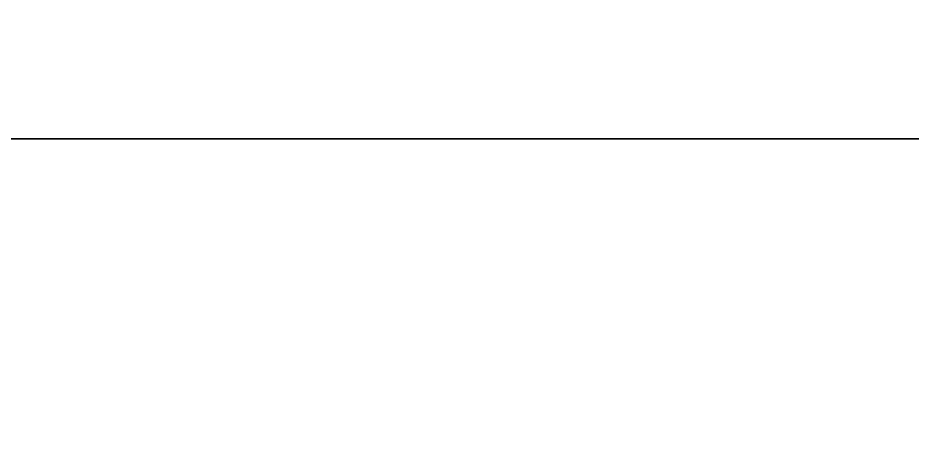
# Model space of a CAD drawing. Extents: x -150 to 2334, y -150 to 2984.
# Drawn here: x 1838.8 to 1876.18, y 2188.83 to 2206.85 of the extents above; entities that cross this region are included whole.
import ezdxf

# ---------------------------------------------------------------- set-up
doc = ezdxf.new("R2010")
doc.units = 0
for name, color, linetype in [('LAYER0', 7, 'CONTINUOUS'), ('LAYER276', 7, 'CONTINUOUS'), ('LAYER311', 7, 'CONTINUOUS'), ('LAYER557', 7, 'CONTINUOUS'), ('LAYER73', 7, 'CONTINUOUS'), ('LAYER82', 7, 'CONTINUOUS'), ('LAYER99', 7, 'CONTINUOUS')]:
    doc.layers.add(name, color=color, linetype=linetype)

msp = doc.modelspace()

# ---------------------------------------------------------------- linework, layer by layer
at = {"layer": 'LAYER0', "invisible_edges": 1}
for points in [[(2334, 2984, -5), (-150, -150, -5), (-150, 2984, -5), (2334, 2984, -5)], [(-150, -150, -5), (2334, 2984, -5), (2334, -150, -5), (-150, -150, -5)], [(2334, -150), (-150, 2984), (-150, -150), (2334, -150)], [(-150, 2984), (2334, -150), (2334, 2984), (-150, 2984)]]:
    msp.add_3dface(points, dxfattribs=at)
at = {"layer": 'LAYER276', "invisible_edges": 1}
for points in [[(2164, 1507.122, 80), (1614, 2219.792, 80), (2164, 2219.792, 80), (2164, 1507.122, 80)], [(1614, 2219.792, 80), (2164, 1507.122, 80), (1614, 1507.122, 80), (1614, 2219.792, 80)], [(1614, 1507.122, 98), (2164, 2219.792, 98), (1614, 2219.792, 98), (1614, 1507.122, 98)], [(2164, 2219.792, 98), (1614, 1507.122, 98), (2164, 1507.122, 98), (2164, 2219.792, 98)]]:
    msp.add_3dface(points, dxfattribs=at)
at = {"layer": 'LAYER311', "invisible_edges": 1}
for points in [[(2164, 2219.792, 2349), (1614, 1507.122, 2349), (2164, 1507.122, 2349), (2164, 2219.792, 2349)], [(1614, 1507.122, 2349), (2164, 2219.792, 2349), (1614, 2219.792, 2349), (1614, 1507.122, 2349)], [(1614, 2219.792, 2331), (2164, 1507.122, 2331), (1614, 1507.122, 2331), (1614, 2219.792, 2331)], [(2164, 1507.122, 2331), (1614, 2219.792, 2331), (2164, 2219.792, 2331), (2164, 1507.122, 2331)]]:
    msp.add_3dface(points, dxfattribs=at)
at = {"layer": 'LAYER557', "invisible_edges": 1}
for points in [[(2092, 2201.792, 296), (1692, 2201.792, 848), (2092, 2201.792, 848), (2092, 2201.792, 296)], [(1692, 2201.792, 848), (2092, 2201.792, 296), (1692, 2201.792, 296), (1692, 2201.792, 848)], [(2092, 2183.792, 848), (1692, 2201.792, 848), (1692, 2183.792, 848), (2092, 2183.792, 848)], [(1692, 2201.792, 848), (2092, 2183.792, 848), (2092, 2201.792, 848), (1692, 2201.792, 848)], [(2092, 2201.792, 296), (1692, 2183.792, 296), (1692, 2201.792, 296), (2092, 2201.792, 296)], [(1692, 2183.792, 296), (2092, 2201.792, 296), (2092, 2183.792, 296), (1692, 2183.792, 296)]]:
    msp.add_3dface(points, dxfattribs=at)
at = {"layer": 'LAYER73', "invisible_edges": 1}
for points in [[(2139.4, 2219.795, 866), (1674, 1507.125, 866), (2139.4, 1507.125, 866), (2139.4, 2219.795, 866)], [(1674, 1507.125, 866), (2139.4, 2219.795, 866), (1674, 2219.795, 866), (1674, 1507.125, 866)], [(1674, 2219.795, 848), (2139.4, 1507.125, 848), (1674, 1507.125, 848), (1674, 2219.795, 848)], [(2139.4, 1507.125, 848), (1674, 2219.795, 848), (2139.4, 2219.795, 848), (2139.4, 1507.125, 848)]]:
    msp.add_3dface(points, dxfattribs=at)
at = {"layer": 'LAYER82', "invisible_edges": 1}
for points in [[(2139.4, 2219.795, 296), (1674, 1507.125, 296), (2139.4, 1507.125, 296), (2139.4, 2219.795, 296)], [(1674, 1507.125, 296), (2139.4, 2219.795, 296), (1674, 2219.795, 296), (1674, 1507.125, 296)], [(1674, 2219.795, 278), (2139.4, 1507.125, 278), (1674, 1507.125, 278), (1674, 2219.795, 278)], [(2139.4, 1507.125, 278), (1674, 2219.795, 278), (2139.4, 2219.795, 278), (2139.4, 1507.125, 278)]]:
    msp.add_3dface(points, dxfattribs=at)
at = {"layer": 'LAYER99', "invisible_edges": 1}
for points in [[(2139.4, 2219.795, 1934), (1674, 1507.125, 1934), (2139.4, 1507.125, 1934), (2139.4, 2219.795, 1934)], [(1674, 1507.125, 1934), (2139.4, 2219.795, 1934), (1674, 2219.795, 1934), (1674, 1507.125, 1934)], [(1674, 2219.795, 1916), (2139.4, 1507.125, 1916), (1674, 1507.125, 1916), (1674, 2219.795, 1916)], [(2139.4, 1507.125, 1916), (1674, 2219.795, 1916), (2139.4, 2219.795, 1916), (2139.4, 1507.125, 1916)]]:
    msp.add_3dface(points, dxfattribs=at)

doc.saveas('drawing.dxf')
